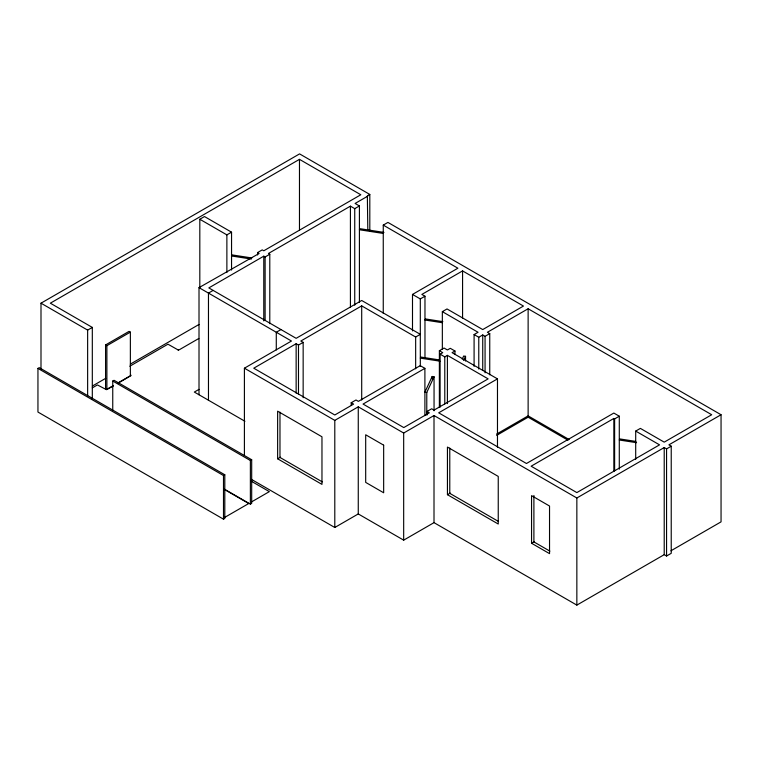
<?xml version="1.0" encoding="UTF-8"?>
<svg xmlns="http://www.w3.org/2000/svg" width="759" height="759" viewBox="0 0 759 759"><rect width="100%" height="100%" fill="white"/><g stroke="black" fill="none" stroke-linecap="round" stroke-linejoin="round"><path stroke-width="1.14" d="M199.01 394.765L199.01 287.642L259.104 253.478L257.557 252.586L257.557 254.939M613.841 471.434L613.841 418.456L614.619 418.911L619.287 416.207L619.287 469.176M432.175 376.483L424.898 392.156L426.776 392.45L434.053 376.768L432.175 376.483L432.175 378.826M462.212 359.159L463.673 356.028L465.542 356.322L465.542 361.009M463.607 360.487L465.542 356.322M40.995 369.102L40.995 303.183L299.577 153.887L369.804 194.437L369.804 230.926M257.557 252.586L262.225 249.891L263.781 250.783L360.81 194.759L299.473 159.352L50.341 303.183L92.313 327.414L92.313 399.215M199.816 287.528L199.816 219.256L204.494 216.552L231.552 232.178L231.552 270.062M199.816 219.256L226.875 234.873L231.552 232.178M40.995 303.183L87.636 330.108L92.313 327.414M37.95 368.409L39.259 367.66L224.806 474.783L224.806 518.425L223.497 519.175L37.95 412.052L37.95 368.409L223.497 475.532L224.806 474.783M113.015 385.79L106.886 389.32L105.577 388.57L105.577 344.928L129.058 331.37L130.368 332.129L130.368 375.762L118.119 382.84M105.577 344.928L106.886 345.677L130.368 332.129M369.804 194.437L367.356 195.841L367.821 230.243M269.787 323.704L269.787 254.256L265.119 256.95L263.781 256.181L208.82 287.908L296.143 338.324L361.701 300.479L420.325 334.33L415.657 337.024L361.701 305.877L300.82 341.028L303.154 342.375L303.154 397.697M359.415 302.509L359.415 205.955L354.738 208.649L350.421 206.154L268.449 253.478L269.787 254.256M367.821 196.107L355.098 203.459L359.415 205.955M213.137 290.403L208.469 293.107L208.469 400.221M92.38 386.027L105.7 378.333M130.311 364.13L199 324.472M92.313 387.868L97.408 384.927L106.497 389.69L113.3 385.952M129.789 366.227L167.948 344.197L178.052 349.908M112.749 410.524L112.749 381.037L114.059 380.287L251.684 459.745L251.684 503.388L250.375 504.137L223.877 488.834M383.257 313.401L383.257 225.119L387.934 222.415L721.05 414.737L721.05 521.86L670.947 550.787M118.404 383.001L130.984 375.61A1.281 0.74 0 0 0 130.984 375.174M198.839 338.476L179.276 349.766A1.376 0.797 0 0 1 178.944 349.88L178.441 349.937M280.963 329.558L276.285 332.262L276.285 349.918M199.01 389.367L194.332 392.061L244.929 421.273M244.407 455.305L244.407 368.2L291.465 341.028L199.01 287.642M303.154 342.375L298.486 345.07L296.143 343.723L253.762 368.2L334.795 414.983L353.599 404.12L351.208 402.744L351.208 405.097M412.498 330.915L412.498 294.426L457.895 268.212L383.257 225.119M442.345 349.32L442.345 311.655L447.023 308.951L482.733 329.567L523.454 306.057L462.573 270.906L421.852 294.426L424.974 296.228L424.974 357.584M412.498 294.426L420.306 298.923L424.974 296.228M439.376 407.232L439.376 350.724L444.053 348.03L447.412 349.965L450.277 348.305L454.954 351L454.954 354.538M112.749 381.037L250.375 460.495L251.684 459.745M351.208 402.744L355.99 399.984L358.371 401.369L420.22 365.658L424.898 368.352L424.898 415.628M440.106 407.147L440.106 354.178L442.734 352.66L439.376 350.724M474.09 366.341L474.09 334.558L478.056 332.271L442.345 311.655M244.407 368.2L334.795 420.382L358.267 406.824L403.674 433.038L434.006 415.524L576.849 497.989L664.22 447.554L666.563 448.901L671.231 446.197L671.231 553.32L666.563 556.015L664.22 554.668L576.849 605.113L434.006 522.638L403.674 540.152L358.267 513.938L334.795 527.496L251.514 479.422M424.898 368.352L363.049 404.063L403.779 427.573L429.328 412.82L426.994 411.473L426.994 415.002M440.106 354.178L444.783 356.882L447.402 355.364L488.132 378.874L434.006 410.126L431.672 408.769L426.994 411.473M454.954 351L452.079 352.66L497.477 378.874L497.477 447.146M474.09 334.558L478.768 337.252L482.733 334.966L485.067 336.313L489.745 333.618L489.745 374.813M635.7 459.337L635.7 431.084L640.378 428.389L664.22 442.146L711.695 414.737L528.131 308.761L487.401 332.271L489.745 333.618M277.633 458.797L321.968 484.384L321.968 436.786L277.633 411.188L277.633 458.797L280.441 457.174M224.152 517.723L248.743 503.521L224.152 489.318M251.599 501.87L269.341 491.633L251.125 481.111M497.477 378.874L438.683 412.82L526.461 463.502L613.841 413.057L619.287 416.207M496.566 434.101L528.131 415.875L569.146 439.556M496.671 435.362L528.131 417.194L568.074 440.258M447.44 494.688L498.246 524.023L498.246 476.415L447.44 447.079L447.44 494.688L450.248 493.065M613.841 418.456L531.139 466.206L576.849 492.591L659.543 444.85L635.7 431.084M721.05 414.737L668.897 444.85L671.231 446.197M531.556 543.254L549.535 553.634L549.535 506.025L531.556 495.646L531.556 543.254L534.364 541.632M383.978 232.396L359.918 228.677L359.415 229.759L383.475 233.478M251.846 257.956L232.055 254.901L231.552 255.982L251.343 259.047M442.858 321.636L425.476 318.941L424.974 320.032L442.355 322.717M439.347 359.918L420.828 357.053L420.325 358.134L440.002 361.18M635.928 441.425L619.79 438.93L619.287 440.011L636.573 442.687M498.549 521.499L449.774 493.341L449.774 448.057M549.877 551.129L533.9 541.907L533.9 495.456M322.29 481.88L279.976 457.44L279.976 412.156M666.563 448.901L666.563 556.015M664.22 447.554L664.22 554.668M614.619 418.911L614.619 470.703M576.849 497.989L576.849 605.113M528.131 308.761L528.131 415.875M485.067 336.313L485.067 372.811M482.733 334.966L482.733 370.278M478.768 337.252L478.768 369.035M462.573 270.906L462.573 317.993M447.402 355.364L447.402 403.627M444.783 356.882L444.783 403.959M434.053 376.768L434.053 410.799M434.006 415.524L434.006 522.638M426.776 392.45L426.776 414.746M420.306 298.923L420.325 366.35M415.657 337.024L415.657 368.808M403.674 433.038L403.674 540.152M361.701 305.877L361.701 400.05M358.267 406.824L358.267 513.938M354.738 208.649L354.738 305.175M350.421 206.154L350.421 307.386M334.795 420.382L334.795 527.496M299.473 159.352L299.473 229.977M298.486 345.07L298.486 394.509M296.143 343.723L296.143 393.162M265.119 256.95L265.119 320.516M263.781 256.181L263.781 320.924M250.375 460.495L250.375 504.137M226.875 234.873L226.875 272.547M223.497 475.532L223.497 519.175M106.886 345.677L106.886 389.32M87.636 330.108L87.636 396.027M178.403 349.946A1.376 0.797 0 0 1 178.023 349.908M383.656 445.163L365.686 434.784L365.686 482.392L383.656 492.771L383.656 445.163"/></g></svg>
